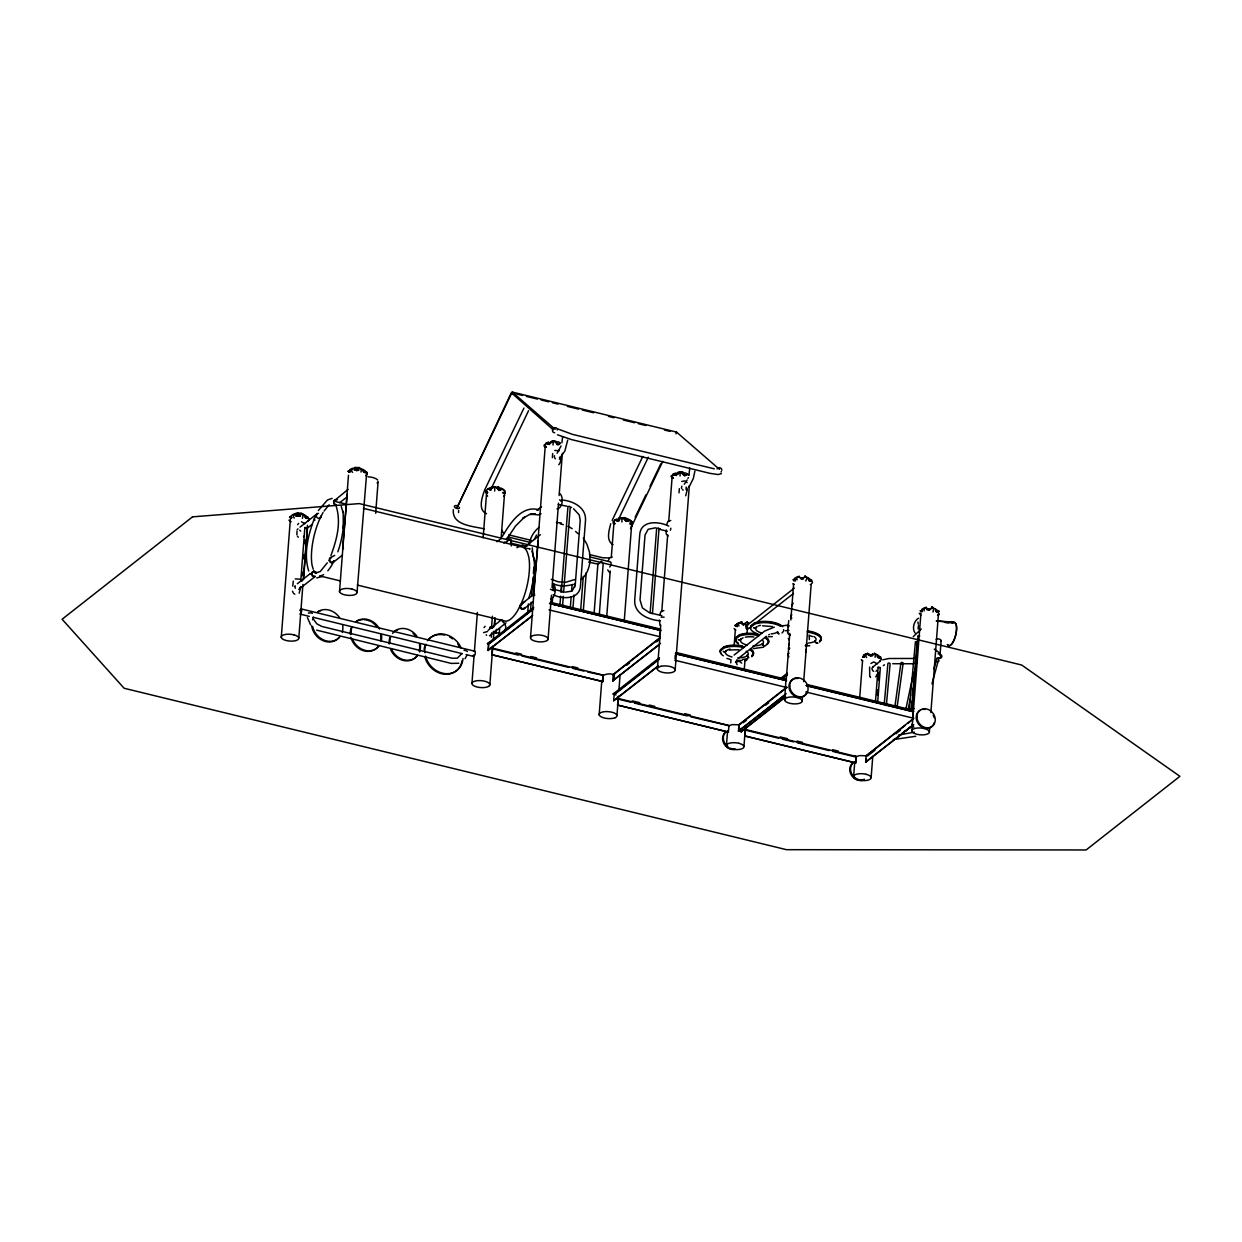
<?xml version="1.0" encoding="UTF-8"?>
<svg xmlns="http://www.w3.org/2000/svg" width="1242" height="1242" viewBox="0 0 1242 1242"><rect width="100%" height="100%" fill="white"/><g stroke="black" fill="none" stroke-linecap="round" stroke-linejoin="round"><path stroke-width="1.5" d="M602.696 675.229L587.668 671.984M728.402 725.561L690.831 716.836M453.346 509.67C451.622 525.723 474.102 526.251 484.225 528.906M458.624 510.493L458.562 512.527M503.755 533.532L501.799 530.163M356.935 470.47L359.124 468.777L355.662 470.019A9.501 3.4 -76.3 0 0 355.491 469.678M802.084 578.958L804.273 577.266L801.432 579.098M871.03 655.683L867.553 653.711L871.837 655.233A9.501 5.279 78.1 0 1 872.521 654.627M918.242 624.245L917.9 622.009M877.69 702.118L880.345 667.513L878.203 667.202L878.746 668.041M919.81 636.028L918.257 635.795L918.428 636.618M897.159 706.651L903.151 663.212L901.645 662.281L901.366 663.57M599.296 614.774L603.146 564.411L601.718 561.4L597.883 564.303L594.173 612.228M343.32 528.44L343.149 511.238M562.579 436.982L561.912 442.789M689.76 467.97L689.108 473.776M931.966 683.876L939.014 657.887L936.996 657.934L933.891 668.879M281.266 637.425L290.38 519.063M292.77 586.131L293.283 581.132M297.009 531.048L296.854 534.728M307.457 527.757L304.864 527.555L300.735 581.272L302.536 580.666M300.859 586.628L299.167 593.226M302.07 575.869L302.365 572.081M303.374 558.791L303.669 555.003M304.554 543.608L304.833 539.82M298.81 637.922L302.924 584.47M303.374 578.741L307.488 525.288M303.529 579.626L307.519 527.819M318.511 513.396A2.67 2.267 51.9 0 0 316.477 514.421L316.337 516.299A2.67 2.267 51.9 0 0 320.793 517.386L321.041 516.067M343.506 548.7L342.621 548.405L347.217 494.394M339.516 591.689L348.474 475.236M357.075 592.186L366.53 474.77L365.893 475.748M375.674 513.241L378.096 481.88M471.944 683.426L474.149 654.674M474.444 650.839L477.394 612.492M483.154 537.708L486.693 491.692M533.641 608.906L488.867 644.039L487.454 643.698L489.1 642.44M531.638 616.513L487.982 650.404L488.479 643.946L533.253 608.813M488.37 650.497L488.743 645.654M492.406 628.064L491.522 627.769L492.406 616.249M491.32 637.239L491.63 632.861M492.546 648.153L603.333 675.151L602.836 681.594L491.879 654.736L492.546 646.383M494.316 626.123L494.906 618.438M489.845 684.792L492.795 646.445M493.385 638.776L493.974 631.107M494.409 625.347L494.999 617.678M501.054 539.059L504.594 493.043A8.973 3.478 4.4 0 0 504.345 492.127M496.381 629.368L496.07 633.42L494.72 632.551M499.175 634.445L499.626 628.669M504.764 630.75C507.714 625.813 503.6 622.009 501.1 620.068L488.153 630.237M511.285 546.014L510.741 539.913L506.519 538.205M527.633 613.486L528.378 603.907M530.582 609.806L531.172 602.153M531.623 596.408L533.097 577.251M533.392 573.431L533.827 567.687M534.712 595.275L533.392 594.887L538.283 540.907M530.52 637.519L545.269 445.769M552.364 457.677L552.674 453.547M559.459 457.211C561.927 458.453 560.406 463.08 558.76 464.741M548.048 639.335L551.448 595.228M552.038 587.559L558.527 503.196M559.117 495.527L562.362 453.33M552.209 603.193L552.659 597.418M553.249 589.733L553.699 583.957M559.909 605.739L560.654 596.176M560.949 592.341L561.524 584.672M561.322 591.44L567.936 506.658L569.426 506.286L570.264 507.109L563.604 592.496M562.564 605.894L563.309 596.315M570.28 608.269L571.165 596.781M571.599 591.037L572.05 585.293M572.935 608.425L573.959 595.027M574.549 587.357L574.844 583.523M580.635 610.8L583.29 576.319M583.305 610.955L586.24 572.655M599.156 714.849L601.811 680.337M606.686 617.072L610.226 571.041M611.266 557.627L613.921 523.115A8.973 3.478 4.4 0 1 613.998 522.199M602.665 681.734L603.333 675.151M659.393 644.582L612.756 680.802L613.253 674.359L659.518 638.046M613.129 680.895C617.833 672.124 607.183 673.133 602.696 675.648M659.331 659.223L614.557 694.371L613.16 694.03L614.806 692.772M657.344 666.845L613.688 700.736L614.169 694.278L658.943 659.129M617.569 705.068L618.237 698.485L729.038 725.483L728.355 732.066L617.569 705.068L728.355 732.066M616.979 715.361L618.454 696.188M618.904 690.428L620.084 675.089M624.214 621.404L631.743 523.612A8.973 3.478 4.4 0 1 631.65 524.512L631.93 524.481A9.501 6.971 -58.5 0 0 631.557 524.062M658.99 528.844L652.469 613.595L650.14 613.051L656.661 528.331L658.415 527.974L658.912 528.952M659.347 620.037L660.092 625.518M666.286 529.946L666.131 533.781L668.041 536.001M657.344 669.174L660.48 630.284L549.507 603.426L660.309 630.424M660.449 628.918L660.744 625.083M661.769 611.654L667.668 534.96M668.708 521.531L672.093 477.44A8.973 3.478 4.4 0 0 672.621 478.356M659.812 636.867L660.48 630.284M660.542 630.222L659.642 628.871M679.017 492.81L679.343 488.68M686.376 490.217L686.593 487.454M687.416 489.146L685.724 495.76M675.011 658.446L675.26 655.233M675.167 669.686L689.341 485.606M726.415 745.899L727.595 730.638M734.208 644.722L735.373 629.461M785.099 694.915L738.447 731.134L738.943 724.691L786.698 687.199M738.835 731.227L739.332 724.785L787.086 687.292M744.3 669.159L745.045 659.564M747.11 632.706L747.544 626.962M784.525 697.849L741.241 731.817L741.117 728.511M741.241 731.817L741.49 728.604M743.958 746.411L745.433 727.315M745.433 729.473L856.219 756.471L855.722 762.914L744.75 736.056L745.681 728.65L744.563 726.803M784.665 700.178L785.969 679.281L676.207 652.531M786.279 679.172L789.803 633.358M790.843 620.006L793.622 583.724M789.493 648.51L788.437 648.169L789.307 648.929M802.223 700.674L802.518 696.855M803.683 681.594L811.181 584.237L810.281 584.439M853.596 776.902L854.775 761.625M859.774 696.731L862.569 660.449M833.04 751.488L855.583 756.983L855.365 755.648M855.552 763.054L856.219 756.471M869.617 667.047L869.711 676.269M913.77 724.738L865.643 762.138L866.14 755.679L913.895 718.202M866.016 762.231L866.264 759.002M875.47 701.854L878.125 667.327M871.154 777.399L872.769 756.409M877.473 695.318L877.908 689.589M878.637 680.042L879.227 672.403M913.382 709.26L912.42 708.903L918.024 635.997M807.409 684.606L913.149 710.284L912.87 718.062L805.825 691.98M911.861 731.165L913.367 711.619L806.322 685.537M913.475 710.176L920.959 612.818M929.404 731.678L929.699 727.859M930.879 712.582L938.517 613.315M939.977 655.59L941.126 640.67M511.58 542.164L510.974 543.127M884.288 703.5L887.906 663.383L888.915 662.918L890.126 663.616L886.338 705.565M909.191 710.61L915.416 641.741L917.248 641.477L911.426 710.672M911.147 708.965L912.047 701.311M912.342 695.644L913.243 687.959M913.724 680.414L914.454 674.623M915.276 663.29L915.835 659.378M491.18 489.922L487.749 488.711L490.761 489.783M610.753 523.767C609.123 530.039 605.723 540.798 613.082 544.664M787.785 626.698L789.369 625.813M567.703 440.165L564.846 451.017L560.282 457.537M694.883 471.168L693.346 478.465L688.937 487.206M608.332 560.98L609.48 557.906L612.213 557.037M806.648 578.881L805.81 581.054M333.694 502.218L333.71 502.156A2.67 2.484 -70.3 0 0 336.178 504.749M333.772 501.628L333.524 501.349A2.67 2.267 51.9 0 1 334.657 500.029M357.292 585.06L505.665 621.217A38.145 13.678 -76.3 0 0 517.898 610.164L521.733 602.432A38.145 13.678 -76.3 0 0 528.875 557.549C527.788 553.358 526.53 547.256 521.19 546.806L363.425 508.366M666.69 524.528L667.994 521.283L670.773 520.491M659.766 614.635L661.054 611.39L663.849 610.598M894.939 706.341L900.931 662.995M334.688 555.36L331.024 557.425L329.146 560.53A2.67 2.267 51.9 0 0 333.586 561.927L333.912 560.81L331.956 564.846A38.145 13.678 -76.3 0 1 327.81 570.808M524.605 607.881L524.357 608.425A2.67 2.267 51.9 0 1 519.932 607.028L522.898 602.929L534.51 593.816M915.602 663.212L917.264 662.56M737.127 625.875L734.659 625.44L736.568 625.363A9.501 8.694 -13.4 0 1 737.111 624.866M809.38 639.583L809.054 635.019M524.559 548.126L524.31 547.846A2.67 2.267 51.9 0 1 526.018 546.371M529.325 544.493C529.992 537.755 533.75 531.669 538.966 527.415M590.121 560.577C589.36 567.61 586.923 574.891 581.194 579.44M791.433 615.24C792.536 612.927 789.508 617.724 791.837 618.174M788.468 653.913L788.748 652.919L788.08 654.596M788.049 654.674L788.856 656.847M905.806 709.337L913.662 672.279M907.995 709.756L910.355 698.641M914.283 680.119L915.463 674.577M877.178 674.406L875.796 676.89M731.026 659.673L730.746 662.886M913.258 636.665L921.207 629.026M494.797 488.013L494.673 490.994M621.994 519.016L621.854 521.997M500.557 489.752A9.501 1.087 -88.4 0 0 500.464 490.062L496.66 487.718L499.548 489.69M548.281 443.503A9.501 1.087 -88.4 0 0 548.11 444.077L550.703 442.152M556.835 444.341L558.869 444.372L556.866 443.953A9.501 6.971 -58.5 0 0 556.494 443.534M627.831 520.491A9.501 1.087 -88.4 0 0 627.66 521.066L623.841 518.721L626.837 520.771L629.104 520.103L626.434 521.469M675.337 474.32A9.501 1.087 -88.4 0 0 675.074 475.081L673.117 474.04L676.704 474.661A9.501 8.073 51.8 0 1 678.893 473.357M680.228 473.109L680.011 475.997M685.926 475.081A9.501 1.087 -88.4 0 0 685.832 475.391L682.029 473.047L683.379 473.714M788.623 645.467L789.26 643.372M350.213 470.656A9.501 8.694 -13.4 0 0 349.67 471.153L348.645 472.239L349.98 469.507L348.909 471.463M863.904 657.344L862.988 656.739L864.059 654.72C863.19 658.974 862.569 655.729 862.879 656.692M921.269 611.359L922.325 608.984L921.238 611.002L922.154 611.623M296.621 513.551L302.163 513.722M354.575 467.551A11.877 6.598 78.1 0 1 356.175 467.582L357.882 467.66L355.538 467.613M553.202 429.794L511.347 392.72L457.103 507.605L512.216 392.037L676.548 432.092L719.491 469.367M676.005 433.8L676.548 432.092M299.12 513.194L297.288 513.334M791.822 605.848L793.157 603.053M490.031 627.847L490.171 627.458A3.788 1.444 -75.6 0 1 490.559 626.651M314.273 518.783C308.125 535.178 303.358 553.808 308.73 571.056M330.9 555.624C336.737 539.711 341.302 523.006 336.256 506.41M528.875 597.821C533.641 582.979 537.134 566.305 531.995 551.091M561.073 445.971L557.099 453.268M366.871 474.211L367.244 473.249L366.871 474.211M687.168 479.924L684.28 484.256M499.237 490.466L501.908 489.115L498.477 489.643A9.501 6.971 -58.5 0 0 498.104 489.224L500.324 489.705M556.866 443.953L560.313 443.425L557.611 444.574M684.606 475.779L687.276 474.428L684.047 475.624M618.128 698.547L618.237 696.715M361.034 472.069L361.282 469.181M875.113 657.282L875.362 654.394A11.877 4.254 -76.3 0 0 874.368 653.075M524.683 607.866L522.556 609.046L519.87 606.515M523.938 408.09L484.954 489.395C482.222 496.381 477.471 509.919 486.538 513.722M491.351 488.323L528.564 410.698M612.151 520.382L642.828 456.388M618.532 519.327L648.308 457.227M635.159 517.293L645.902 494.875M650.032 486.243L660.791 463.825M630.517 528.673L662.778 461.403M298.033 516.346L300.875 514.514L297.412 515.756L299.493 515.74A9.501 5.279 78.1 0 1 299.834 515.414M356.283 470.609L356.625 469.895L353.473 468.498L357.743 470.019A9.501 5.279 78.1 0 1 358.441 469.414M743.182 624.835L746.023 623.003L742.561 624.229A9.501 3.4 -76.3 0 0 742.39 623.888M870.363 655.823L873.219 653.991L869.742 655.233A9.501 3.4 -76.3 0 0 869.571 654.891M928.612 610.101L931.469 608.269L927.991 609.512A9.501 3.4 -76.3 0 0 927.634 608.875M316.26 515.12L314.459 518.473L314.754 520.507M323.013 512.542L319.178 520.274A38.145 13.678 -76.3 0 0 312.053 565.157L313.217 569.255M321.057 516.299L320.032 517.728M534.339 539.463L536.497 535.069M903.151 663.368L902.204 663.663M784.727 680.166L785.239 679.203M785.767 681.423L786.233 680.554L675.384 653.618M911.923 711.154L912.528 710.207M913.413 711.542L913.01 712.784M461.76 653.696L457.335 658.136L452.197 658.26L321.864 626.465L316.834 623.841L313.465 619.246M465.036 658.741L466.759 655.559M788.701 620.612L787.63 632.52M297.63 524.667L298.654 523.317M484.054 627.629L485.094 626.263M756.735 626.744L756.518 627.132A2.639 2.344 39.8 0 1 754.888 627.971L753.599 627.707L754.826 628.017A2.639 2.096 61 0 0 756.285 627.319L756.735 626.744A11.535 4.471 4.4 0 0 762.324 633.172M312.285 574.984A2.67 2.267 51.9 0 1 311.835 573.711L312.316 576.102L314.738 576.676M507.062 538.78L515.461 526.111L524.636 517.014L522.665 518.442L529.076 514.731L535.286 513.955L530.194 514.126L538.36 514.902L541.046 513.8M938.347 615.163L938.874 614.262L937.477 615.427M939.231 658.229L938.3 658.726M502.249 536.56C509.779 524 521.221 505.152 538.516 509.67L536.901 510.307L541.434 506.845M570.544 507.652L571.615 507.295M304.29 535.892L303.514 536.761M499.222 633.932L500.868 633.886M660.387 528.921L659.331 529.278L667.389 531.25M560.452 458.143L559.397 459.198M614.122 522.432A9.501 6.971 -58.5 0 0 613.672 523.022L614.666 523.953M561.011 501.131L559.645 499.796M318.356 510.524L327.407 500.029L332.095 498.353M324.053 511.052L329.161 504.78M327.283 562.828L320.25 571.506L316.57 572.748M339.64 502.684L347.139 496.909M940.862 641.322L941.063 641.043A2.763 1.49 10 0 0 940.287 639.537L939.138 639.04A2.624 1.428 10 0 0 936.142 639.382M737.034 659.611L735.978 661.893L737.143 664.734M533.392 594.887L534.51 594.297M317.3 513.753L316.306 514.918M739.161 623.142L738.974 623.375A1.739 0.963 78.1 0 0 738.648 623.934M866.357 654.13L866.155 654.379A1.739 0.963 78.1 0 0 866.652 657.546M924.607 608.409L924.405 608.642A1.739 0.963 78.1 0 0 924.234 610.909M299.493 515.74L295.208 514.235L298.67 516.082M745.34 623.624A9.501 5.279 78.1 0 0 744.641 624.229L740.372 622.723L743.818 624.866M794.414 580.03A9.501 5.279 78.1 0 0 794.088 580.371L795.299 580.138M930.77 608.89A9.501 5.279 78.1 0 0 930.087 609.496L925.802 607.99L929.249 610.133M750.913 625.766L754.484 622.972A16.581 6.427 4.4 0 1 782.739 626.682M747.28 655.745L747.342 656.304A2.639 2.344 39.8 0 0 748.802 657.717L748.802 657.717A2.639 2.096 61 0 1 747.591 656.118L747.187 654.907M752.078 655.233L753.257 653.835A16.581 6.427 4.4 0 0 750.432 648.836M752.124 655.885L753.304 654.472A16.689 6.474 4.4 0 0 750.463 649.457M762.433 643.853L762.495 644.427A2.639 2.344 39.8 0 0 763.954 645.824L763.954 645.824A2.639 2.096 61 0 1 762.743 644.225L762.371 643.667M348.086 489.395L333.788 501.147L346.518 504.236M540.363 534.728L525.413 546.449C521.873 549.259 532.119 547.986 529.775 549.29M491.522 627.769L493.602 627.226M329.083 560.033L331.769 562.548L333.819 561.4M912.42 708.903L914.221 708.53M764.901 646.073L768.317 643.216A16.612 6.443 4.4 0 0 765.491 638.217M649.364 612.663L642.409 607.928L640.034 599.933L645.017 535.116L648.169 529.278L655.714 527.788M807.44 643.527L805.251 645.638M291.42 516.874L289.51 516.951L291.56 517.867M349.67 471.153L347.76 471.23L350.104 471.944M795.361 579.145A9.501 8.694 -13.4 0 0 794.818 579.641L792.924 579.719L795.517 580.992M302.411 518.302L303.219 515.399M489.891 489.193A9.501 1.087 -88.4 0 0 489.705 489.767L492.298 487.842M616.979 520.445A9.501 1.087 -88.4 0 0 616.901 520.755L619.494 518.846M675.632 474.755L677.666 473.171M932.99 612.042L933.611 608.658A11.877 4.254 -76.3 0 0 933.41 608.238M672.822 478.03L671.844 477.347C673.738 479.272 669.733 477.114 672.853 478.279M503.848 542.987L504.966 541.885M492.732 487.811L494.192 487.097M620.953 517.805L619.929 518.814L620.969 517.867M679.095 472.162L680.321 471.805M486.088 492.624L487.485 492.95M487.485 489.348L487.19 489.627A1.739 1.475 51.8 0 0 487.687 492.484M550.237 443.254A9.501 8.073 51.8 0 0 549.725 443.642L548.11 444.077M614.029 523.86L613.269 521.361L613.424 523.472M619.556 519.591A9.501 8.073 51.8 0 0 618.516 520.336L614.945 519.715L618.299 521.112M548.98 444.512L549.725 443.642M297.117 529.682L298.018 528.844M299.803 587.683L300.704 586.845M483.557 632.628L487.64 631.479M870.937 663.445L873.731 661.924L877.225 663.771M516.905 547.675L522.866 544.834M788.53 648.153L789.71 648.076M734.069 655.062L764.544 631.138L774.294 627.132M728.386 725.98L732.097 724.614L739.332 724.785M855.583 756.983L859.293 755.602L866.512 755.773L905.309 725.328M489.55 635.857L506.084 622.879M735.59 662.297L739.052 661.21L741.691 663.104M487.283 492.531L486.398 493.291L486.072 490.373L486.274 492.562L487.454 492.717M676.704 474.661L675.074 475.081M746.768 625.518L794.383 588.056M750.308 627.412L746.97 629.492A2.67 2.267 51.8 0 1 747.296 625.254M757.76 621.559L793.483 593.459M779.898 679.017L787.35 673.164M783.05 678.241L787.506 674.732M300.021 527.151L316.663 514.079M308.016 527.617L312.394 524.171M297.366 583.74L310.314 573.571L311.618 573.882M331.024 557.425L329.409 558.698A2.67 2.267 51.9 0 1 330.9 557.798M298.779 589.36L315.189 576.49M333.384 562.222L342.45 555.096M520.196 605.196L521.811 603.923M524.155 608.72L533.237 601.594M487.454 643.698L533.734 607.385M487.982 650.404L532.756 615.256M491.879 654.736L602.836 681.594M615.116 673.288L659.89 638.14M626.589 665.324L629.57 662.98M656.428 641.897L659.424 639.552M612.756 680.802L660.511 643.309M613.16 694.03L659.424 657.717M613.688 700.736L658.446 665.588M738.183 658.524L766.578 636.23M766.982 644.225L768.441 642.58A16.689 6.474 4.4 0 0 765.6 637.565M751.721 656.723L753.18 655.108A16.612 6.443 4.4 0 0 750.339 650.109M782.01 632.954L783.469 631.324A16.612 6.443 4.4 0 0 783.624 629.647M819.549 640.81L820.993 639.18A16.581 6.427 4.4 0 0 807.44 630.858M819.58 641.462L821.04 639.832A16.689 6.474 4.4 0 0 807.409 631.464M819.472 642.083L820.915 640.453A16.612 6.443 4.4 0 0 807.347 632.131M786.17 680.616L677.092 654.208M785.503 687.199L674.716 660.201M743.337 722.689L746.318 720.344M765.709 705.114L768.705 702.77M738.447 731.134L786.202 693.641M740.869 731.724L785.643 696.576M872.878 666.97L880.268 661.163M908.306 722.984L912.777 719.46M867.537 756.021L874.989 750.168M895.886 733.774L900.357 730.249M865.643 762.138L913.398 724.645M496.924 541.791L499.843 539.525M566.942 506.162L558.31 504.671M548.622 443.767L549.507 444.434M675.943 475.531L675.601 474.801L676.486 475.438M549.585 603.348L660.946 629.927M510.214 539.106L506.301 541.993L507.357 541.295M522.898 602.929L524.714 601.92M721.385 473.637L718.295 474.553L710.191 473.388L571.227 439.513L557.503 434.793M334.641 499.967L337.281 499.719M525.413 546.449L527.229 545.937M681.284 472.317L682.945 472.317L681.687 472.333M364.185 472.55L366.638 471.696L365.49 472.41A9.501 3.4 -76.3 0 0 365.319 472.069M305.936 518.287L308.373 517.417L305.874 517.417A9.501 8.694 -13.4 0 0 304.895 516.408M936.53 612.042L938.968 611.173M878.28 657.763L880.718 656.909L877.939 657.53M522.308 545.75L524.885 545.781M801.742 578.399L800.811 578.508A9.501 3.4 -76.3 0 0 800.64 578.167M937.12 662.048L939.138 660.853M557.084 444.62L558.046 444.077L555.05 442.028L556.4 442.695M626.837 520.771L625.875 521.298M498.679 490.311L499.579 489.767M883.31 665.541L884.506 664.858M574.782 579.548L565.327 582.389M598.085 564.147L588.584 562.067M914.376 732.143L898.432 735.093M554.786 450.473L559.35 450.66M681.765 481.477L684.761 480.902L687.152 482.641M295.208 578.943L299.772 579.129M768.705 634.848L769.466 634.445M809.318 580.713L811.787 580.185L809.272 580.185L810.778 581.287L809.706 579.486M573.323 584.345C566.663 586.317 559.211 586.612 552.799 583.6M563.62 591.999L561.415 591.394M552.969 440.801L552.162 441.112L553.342 440.786M679.126 472.131L679.948 471.805M936.189 611.794L938.968 611.188M879.181 657.235L878.203 656.909L879.709 658.012A8.834 3.431 4.4 0 0 877.1 656.521M554.6 441.034L556.307 441.5M322.19 576.474L316.757 577.918M661.07 666.255L658.12 667.451A8.973 3.478 4.4 0 0 662.529 672.357A8.973 3.478 4.4 0 0 674.406 671.41L675.089 670.587A8.973 3.478 4.4 0 0 671.022 666.783A8.973 3.478 4.4 0 0 661.07 666.255M763.69 647.16L753.32 648.619M882.767 659.812L888.946 658.508L915.37 658.462M350.974 468.824L352.154 468.482M292.724 514.561L293.904 514.219M796.122 577.313L797.302 576.971M737.872 623.034L739.052 622.708M923.318 608.301L924.498 607.975M865.069 654.037L866.248 653.696M298.701 513.645L301.62 513.474M661.194 617.181L664.113 617.134M915.742 736.273L893.277 739.58M551.914 441.624L553.373 441.22M678.893 472.628L680.337 472.224M630.905 524.403L632.504 523.891L631.557 523.643M556.99 443.208L558.046 444.077M935.987 610.645A9.501 8.694 -13.4 0 1 936.452 611.173L937.819 611.902A9.501 3.4 -76.3 0 0 937.648 611.561M357.743 470.019L355.662 470.019M291.544 517.417L290.395 517.976L291.73 515.228L290.659 517.2L291.854 517.681M794.088 580.371L794.818 579.641M744.641 624.229L742.561 624.229M930.087 609.496L927.991 609.512M871.837 655.233L869.742 655.233M363.844 472.317L365.117 472.053L364.558 470.997M305.594 518.038L307.379 518.519L305.874 517.417M809.008 580.806L810.327 580.526L808.356 577.996M550.982 598.923C555.842 596.61 556.913 586.379 552.566 583.259M921.191 610.971L920.089 610.722L922.138 611.173M862.988 656.739L864.184 657.158M618.314 520.895L619.37 520.708M503.631 493.183C506.534 492.298 504.081 495.216 504.625 490.466L505.044 493.058L503.678 492.826M458.779 663.244L451.312 663.43L316.663 630.144M918.521 618.237C914.003 620.565 911.737 628.98 915.121 633.032M729.365 649.985L738.835 649.752M609.403 557.968L602.696 557.782L589.546 554.569M782.553 625.704L788.266 625.207M785.425 630.75L788.903 630.486M557.922 444.093L558.776 444.714M626.713 520.771L625.658 520.646A9.501 6.971 -58.5 0 0 625.285 520.227M552.1 441.748L553.59 441.717M679.079 472.767L680.569 472.721M493.711 487.438L495.201 487.407M620.891 518.442L622.382 518.395M762.588 625.797L772.291 626.573M768.379 636.727L772.369 636.634M805.825 645.856L809.815 645.762M738.167 660.511L742.079 660.418M632.209 524.14L630.874 524.14M892.719 663.709L913.677 663.756M358.177 467.582L359.357 467.597M685.832 475.391L683.845 474.972A9.501 6.971 -58.5 0 0 683.473 474.553M500.464 490.062L498.477 489.643M627.66 521.066L625.658 520.646M356.019 470.392L358.162 470.501M299.912 516.222L297.769 516.113A8.197 3.183 4.4 0 0 295.736 516.237M801.463 578.896L803.31 578.989M928.364 609.869L929.233 609.915M742.918 624.602L743.803 624.648M870.114 655.605L872.241 655.714M790.44 635.159L788.53 634.351L787.568 632.318M556.447 522.509L561.229 522.913M563.542 582.234L558.186 581.799L551.277 579.315M555.065 441.655L556.928 441.764M936.515 620.814L953.67 622.258M936.313 621.062L953.623 622.537M301.449 521.795L304.927 523.643M944.898 622.195L952.397 622.91A12.001 4.3 -76.3 0 1 955.828 634.662A12.001 4.3 -76.3 0 1 947.413 644.629M944.883 622.459L948.624 622.801M565.141 592.17L572.05 591.114L575.217 585.277L580.2 520.46L579.253 514.933L573.556 508.754M557.006 508.863C562.952 508.304 563.946 496.334 559.49 493.291M545.859 447.027L544.57 446.841L544.477 444.683C543.53 446.825 546.402 448.238 544.881 446.344L545.875 447.26M613.47 523.55L614.65 523.705M291.156 521.811L288.92 520.165M310.391 573.664L311.23 573.944M361.981 468.933L360.584 468.669A11.877 10.867 -13.4 0 1 361.438 468.917M805.732 577.157L807.129 577.406M932.913 608.161L934.31 608.409M303.731 514.654L302.334 514.405A11.877 10.867 -13.4 0 1 304.042 514.964M747.482 622.894L748.879 623.142M874.663 653.882L876.06 654.13M745.774 624.509L747.932 624.912M714.259 468.824L572.422 434.343L557.736 428.909M550.439 589.267L554.242 590.866M683.271 472.503L681.47 472.193L683.892 472.767M623.655 517.867L626.372 518.846M613.315 674.39L614.65 674.701M516.951 394.087L522.556 395.453M526.282 396.369L537.491 399.101M541.233 400.002L548.7 401.834M552.426 402.734L558.031 404.1M567.377 406.382L578.57 409.115M582.312 410.015L593.505 412.748M608.456 416.396L614.045 417.762M623.391 420.029L634.6 422.761M638.326 423.677L645.793 425.494M664.47 430.043L670.075 431.409M511.673 393.761L515.414 394.661M561.493 499.983C572.655 500.635 586.348 507.341 585.51 520.336L580.48 585.712C579.719 599.591 562.533 599.576 553.156 594.685M668.755 526.127C659.192 521.19 640.67 519.932 639.739 534.681L634.709 600.057C633.855 613.858 648.929 620.037 660.418 620.814M365.49 472.41L364.123 471.696A9.501 8.694 -13.4 0 0 363.145 470.687M800.811 578.508L802.891 578.508L798.622 576.987L801.68 578.353M937.819 611.902L936.452 611.173M508.677 534.867L531.25 540.363M508.056 536.979L530.427 542.443M590.105 556.975L610.614 561.974M510.478 543.033L521.64 545.75M552.907 589.158L562.999 591.611M651.771 613.253L661.862 615.706M550.78 602.37L659.518 628.871M549.026 609.869L659.983 636.727M675.85 653.245L786.636 680.259M806.788 685.165L913.833 711.247M806.151 685.662L913.181 711.759M340.386 580.93L319.722 575.9A38.145 13.678 -76.3 0 0 323.634 574.58M493.152 631.836L500.293 633.575M515.958 652.857L521.578 654.223M530.955 656.506L536.575 657.872M572.205 666.566L577.825 667.932M491.91 648.65L518.193 655.062M521.951 655.978L568.898 667.42M572.655 668.336L583.911 671.068M301.247 608.937L474.863 651.243M309.258 616.374L299.927 614.091A2.67 0.963 -76.3 0 0 301.433 612.058A2.67 0.963 -76.3 0 0 301.402 609.03A2.67 0.963 -76.3 0 0 299.881 610.536M313 617.274L462.334 653.665M466.06 654.581L473.528 656.397M632.287 700.892L639.785 702.724M649.162 705.006L654.782 706.388M684.777 713.684L690.397 715.066M780.085 736.925L787.599 738.742M796.96 741.039L802.596 742.405M832.59 749.718L838.21 751.084M617.6 698.982L630.75 702.18M634.507 703.096L687.074 715.92M746.659 730.436L778.594 738.214M782.336 739.13L793.607 741.878M797.364 742.794L829.283 750.572M744.936 735.916L855.722 762.914M305.718 528.424L304.864 527.555M745.728 625.689L746.69 625.952L745.728 625.766M809.753 635.687L812.563 636.556M726.943 658.431L730.327 659.471M538.376 542.055L537.538 541.31M623.996 517.526L625.44 518.846M624.338 517.976L625.704 518.442M497.142 486.988L498.523 487.454M921.222 611.017L922.433 611.437M931.686 607.09L933.208 607.85L932.199 607.229M609.682 572.609L607.695 569.954M614.122 694.262L615.985 694.961M744.61 660.558L746.178 660.465A5.962 2.142 -76.3 0 0 747.544 658.617M335.418 504.656L334.051 503.647M794.088 584.485L792.815 583.771M735.838 630.222L734.069 628.638M920.85 615.302L919.251 613.222M862.6 661.039L861.249 659.642M688.394 474.568L689.326 475.034M630.222 520.243L631.153 520.708M503.026 489.239L503.957 489.705M806.896 577.732L805.561 576.474M805.018 576.226L805.996 576.8M746.768 621.947L747.311 622.211M613.672 523.022L614.464 523.519M737.267 626.729L735.792 625.735L736.879 623.717L735.543 626.465L736.568 625.363M348.893 471.525L349.809 472.131M934.279 649.1L939.526 652.873M487.625 496.226L486.585 495.201M682.044 472.659L681.175 472.053M624.26 517.557L625.13 518.923M303.98 515.244L302.613 514.095L303.607 515.244M683.969 474.211L684.947 475.096L683.845 474.972M512.216 392.037L555.174 429.328M935.537 608.999L937.508 611.514M877.287 654.72L879.709 658.012M363.207 469.507L365.117 471.944L364.123 471.696M304.958 515.244L306.929 517.759L306.293 516.734M334.331 504.035L334.641 504.33A2.67 2.267 51.9 0 0 335.852 504.873M497.343 486.709L498.244 487.858M366.794 472.752L366.53 472.395A11.877 10.867 -13.4 0 0 365.94 471.743M503.305 490.078L503.103 489.783A11.877 8.725 -58.5 0 0 502.637 489.255M313.729 571.025L315.468 573.462M911.876 724.21L913.833 727.331M583.274 538.128L586.861 544.089L589.515 552.193L590.136 560.406M533.796 567.097L535.581 570.062M490.062 627.35L490.559 628.204M297.428 536.14L297.645 536.497A3.788 3.291 47.4 0 0 298.328 537.212M293.298 592.962L292.507 591.192M310.593 624.866L307.426 617.538M788.297 638.435L789.244 640.111M497.499 486.895L497.949 487.92M748.181 623.391L748.414 624.214M535.24 562.626L532.849 555.283L532.275 547.831M777.523 631.774L777.632 632.535A2.639 2.344 39.8 0 0 779.091 633.932L779.169 633.886A2.639 2.096 61 0 1 777.88 632.333L777.585 631.961A11.535 4.471 4.4 0 1 771.127 633.886M341.24 506.379L342.932 512.247M553.047 444.993L553.249 442.09A11.877 1.366 -88.4 0 1 553.358 441.702M459.447 507.388A2.655 1.366 17.6 0 1 456.978 508.521A2.655 1.366 17.6 0 1 454.401 506.286A2.655 1.366 17.6 0 1 457.77 505.929M615.923 520.693A8.973 3.478 4.4 0 1 617.631 520.181M626.542 520.429A8.973 3.478 4.4 0 1 628.53 521.05M631.215 522.696A8.973 3.478 4.4 0 0 630.113 521.811A9.501 8.073 51.8 0 1 630.672 522.432M554.724 432.713A2.655 2.298 -55.4 0 1 552.488 430.353A2.655 2.298 -55.4 0 1 555.065 427.652A2.655 2.298 -55.4 0 1 557.316 430.011M672.186 476.524A8.973 3.478 4.4 0 1 672.869 475.702M674.111 475.018A8.973 3.478 4.4 0 1 677.884 474.211M682.495 474.351A8.973 3.478 4.4 0 1 684.73 474.755M489.488 489.426A8.973 3.478 4.4 0 1 491.382 489.022M717.022 468.933A2.655 2.546 -38 0 1 721.835 470.221M721.416 471.525A2.655 2.546 -38 0 1 720.981 472.069M546.868 444.201A8.834 3.431 4.4 0 1 548.452 443.658M298.328 515.834A8.834 3.431 4.4 0 1 300.626 516.02M304.771 517.029A8.834 3.431 4.4 0 1 306.339 517.79M364.434 471.23A9.501 3.4 -76.3 0 1 364.682 471.355M362.012 469.833A9.501 8.694 -13.4 0 1 362.602 470.237M363.114 469.631A11.877 10.867 -13.4 0 1 363.89 470.066M364.62 470.578A11.877 10.867 -13.4 0 1 365.303 471.137M352.573 472.333A1.739 0.963 78.1 0 1 352.06 469.165M352.262 468.917A11.877 6.598 78.1 0 1 353.116 468.172M360.832 468.389A11.877 4.254 -76.3 0 1 361.065 468.746M359.311 467.597A11.877 4.254 -76.3 0 1 359.652 467.613M367.042 473.093A1.739 1.599 -13.4 0 1 365.816 475.407M291.016 517.277A9.501 5.279 78.1 0 1 291.373 516.998M294.478 514.825A9.501 8.694 -13.4 0 1 295.177 514.561M296.605 514.685A9.501 3.4 -76.3 0 1 296.838 514.871M306.184 516.967A9.501 3.4 -76.3 0 1 306.665 517.262M302.629 514.669A9.501 5.279 78.1 0 1 303.064 514.793A11.877 4.254 -76.3 0 0 302.318 513.815M304.849 515.352A11.877 10.867 -13.4 0 1 305.641 515.803M306.37 516.299A11.877 10.867 -13.4 0 1 308.28 518.131L308.544 518.473A1.739 1.599 -13.4 0 1 308.963 519.637M294.323 518.069A1.739 0.963 78.1 0 1 293.811 514.902L294.012 514.654A11.877 6.598 78.1 0 1 294.866 513.893M295.332 513.614A11.877 6.598 78.1 0 1 298.468 513.474M300.331 513.52A11.877 4.254 -76.3 0 1 302.023 513.583M308.668 520.429A1.739 1.599 -13.4 0 1 307.566 521.143M349.39 471.634A8.834 3.431 4.4 0 1 350.617 470.951M354.327 470.159A8.834 3.431 4.4 0 1 358.876 470.299M363.021 471.308A8.834 3.431 4.4 0 1 365.66 472.923M736.289 625.844A8.834 3.431 4.4 0 1 737.515 625.161M810.467 580.557A9.501 3.4 -76.3 0 1 810.638 580.899M806.493 577.825A9.501 8.694 -13.4 0 1 807.114 578.182M807.704 578.586A9.501 8.694 -13.4 0 1 808.263 579.036M806.586 577.39A11.877 10.867 -13.4 0 1 808.263 578.104M809.039 578.555A11.877 10.867 -13.4 0 1 811.678 580.883L811.942 581.24A1.739 1.599 -13.4 0 1 811.771 583.507M797.038 579.921A1.739 0.963 78.1 0 1 797.209 577.654L797.411 577.406A11.877 6.598 78.1 0 1 799.227 576.164M803.232 578.167A9.501 5.279 78.1 0 1 803.59 577.903M804.8 576.102A11.877 4.254 -76.3 0 1 805.98 576.878M793.855 580.93A8.834 3.431 4.4 0 1 795.765 579.44M739.627 623.313A9.501 8.694 -13.4 0 1 741.784 622.646M736.894 625.269A9.501 5.279 78.1 0 1 737.282 625.099M740.682 623.018A9.501 3.4 -76.3 0 1 742.188 623.593M738.974 626.03A1.739 0.963 78.1 0 1 738.586 624.773M739.58 622.723A11.877 6.598 78.1 0 1 742.002 621.699M747.172 622.071A11.877 4.254 -76.3 0 1 747.963 622.972M924.281 609.294A9.501 3.4 -76.3 0 1 924.591 608.968M934.621 608.72A11.877 10.867 -13.4 0 1 935.443 609.108M936.22 609.558A11.877 10.867 -13.4 0 1 937.648 610.614M938.284 611.219A11.877 10.867 -13.4 0 1 938.859 611.887M925.011 607.99A11.877 6.598 78.1 0 1 926.408 607.167M923.737 609.263A9.501 8.694 -13.4 0 1 924.39 608.906M931.981 607.105A11.877 4.254 -76.3 0 1 933.161 607.866M939.263 614.185A1.739 1.599 -13.4 0 1 938.145 614.899M926.672 609.651A8.834 3.431 4.4 0 1 928.907 609.589M935.35 610.785A8.834 3.431 4.4 0 1 937.989 612.415M863.469 656.847A8.834 3.431 4.4 0 1 864.696 656.164M868.406 655.372A8.834 3.431 4.4 0 1 872.955 655.512M807.083 691.561A10.091 8.57 51.9 0 1 796.79 696.995A10.091 8.57 51.9 0 1 788.981 685.801A10.091 8.57 51.9 0 1 797.923 678.427M934.263 722.565A10.091 8.57 51.9 0 1 919.934 725.623A10.091 8.57 51.9 0 1 920.555 710.067M922.744 709.415A10.091 8.57 51.9 0 1 925.119 709.43M933.177 715.252A10.091 8.57 51.9 0 1 934.155 717.674M735.093 748.895A10.091 8.57 51.9 0 1 730.343 748.243M728.107 746.985A10.091 8.57 51.9 0 1 725.856 731.833M734.348 749.485A10.091 8.57 51.9 0 1 723.915 743.648A10.091 8.57 51.9 0 1 725.095 732.438M864.479 779.246A10.091 8.57 51.9 0 1 852.54 775.179A10.091 8.57 51.9 0 1 853.037 762.836M863.718 779.852A10.091 8.57 51.9 0 1 851.779 775.769A10.091 8.57 51.9 0 1 852.276 763.426M378.996 645.871A16.829 14.299 51.9 0 1 352.557 639.428M351.129 633.948A16.829 14.299 51.9 0 1 351.936 627.319M356.423 621.342A16.829 14.299 51.9 0 1 379.555 629.089M381.418 634.507A16.829 14.299 51.9 0 1 381.185 641.26M474.32 651.429A2.67 0.963 -76.3 0 1 475.313 652.609A2.67 0.963 -76.3 0 1 474.273 656.009A2.67 0.963 -76.3 0 1 473.093 655.419M417.778 655.326A16.829 14.299 51.9 0 1 391.339 648.883M389.926 643.387A16.829 14.299 51.9 0 1 390.718 636.773M392.534 633.42A16.829 14.299 51.9 0 1 416.8 636.059M420.215 643.961A16.829 14.299 51.9 0 1 419.594 651.957M417.017 655.916A16.829 14.299 51.9 0 1 390.593 649.473M389.165 643.993A16.829 14.299 51.9 0 1 389.972 637.363M394.444 631.402A16.829 14.299 51.9 0 1 397.797 629.71M413.058 633.42A16.829 14.299 51.9 0 1 416.039 636.649M419.454 644.551A16.829 14.299 51.9 0 1 419.222 651.32M463.033 658.477A21.036 17.869 51.9 0 1 445.8 673.676A21.036 17.869 51.9 0 1 425.509 656.055M424.904 652.609A21.036 17.869 51.9 0 1 425.913 644.334M428.18 640.127A21.036 17.869 51.9 0 1 461.217 648.184M462.071 660.728A21.036 17.869 51.9 0 1 444.201 674.189A21.036 17.869 51.9 0 1 424.748 656.661M424.112 649.768A21.036 17.869 51.9 0 1 425.152 644.924M427.419 640.717A21.036 17.869 51.9 0 1 444.683 635.081M449.573 636.944A21.036 17.869 51.9 0 1 452.6 638.854M457.739 644.039A21.036 17.869 51.9 0 1 459.68 647.144M464.027 650.311A2.655 1.149 12.1 0 1 467.365 651.584M378.236 646.461A16.829 14.299 51.9 0 1 363.099 650.591A16.829 14.299 51.9 0 1 350.865 637.301M350.368 634.538A16.829 14.299 51.9 0 1 351.175 627.909M355.662 621.947A16.829 14.299 51.9 0 1 362.804 619.603M364.123 619.634A16.829 14.299 51.9 0 1 370.706 621.528M371.948 622.242A16.829 14.299 51.9 0 1 376.342 626.046M380.657 635.097A16.829 14.299 51.9 0 1 380.875 639.226M339.827 636.898A16.829 14.283 51.9 0 1 324.426 640.313A16.829 14.283 51.9 0 1 312.673 626.589M312.596 619.774A16.829 14.283 51.9 0 1 313.372 617.274M318.123 611.561A16.829 14.283 51.9 0 1 339.625 617.74M342.73 625.72A16.829 14.283 51.9 0 1 342.218 632.426M339.066 637.488A16.829 14.283 51.9 0 1 323.013 640.655A16.829 14.283 51.9 0 1 311.664 625.797M317.362 612.151A16.829 14.283 51.9 0 1 320.809 610.629M308.342 613.113A2.655 0.9 -2.9 0 1 312.347 613.346M294.804 594.204A3.788 3.291 47.4 0 1 293.981 593.676M295.394 588.258A2.67 2.267 51.9 0 1 294.944 586.969M294.959 586.333A2.67 2.267 51.9 0 1 295.146 585.743M335.247 499.874A2.67 2.267 51.9 0 1 335.868 499.889M503.491 622.025A2.67 2.267 51.9 0 1 502.606 620.208M315.111 576.319A2.67 2.267 51.9 0 1 312.72 575.527M300.719 531.141A2.67 2.267 51.9 0 1 299.788 530.132M343.413 525.164A38.145 13.678 -76.3 0 1 337.84 551.821M377.91 482.082A9.812 3.804 4.4 0 1 377.04 482.952M367.974 476.788A9.812 3.804 4.4 0 1 377.708 480.095M486.6 635.283A2.67 2.267 51.9 0 1 486.165 634.74M610.955 562.548A2.67 0.963 -76.3 0 1 610.753 565.001M610.552 565.653A2.67 0.963 -76.3 0 1 609.713 566.989M560.313 523.938A32.09 27.246 51.9 0 1 563.356 524.667M567.858 526.329A32.09 27.246 51.9 0 1 572.143 528.688M575.558 531.467A31.842 27.045 51.9 0 1 578.011 533.703M670.82 528.223A2.67 0.963 -76.3 0 1 670.37 530.21M721.292 653.556A16.689 6.474 4.4 0 1 720.469 650.171L724.07 647.346A16.689 6.474 4.4 0 1 743.818 646.88M746.426 658.85A16.612 6.443 4.4 0 1 742.607 659.378M723.341 655.807A16.612 6.443 4.4 0 1 720.5 650.808L724.07 648.013A16.612 6.443 4.4 0 1 743.741 647.548M746.209 651.212A11.535 4.471 4.4 0 1 737.903 657.732M732.035 656.956A11.535 4.471 4.4 0 1 730.156 649.1M720.469 651.212A16.581 6.427 4.4 0 1 720.624 649.55L724.195 646.756A16.581 6.427 4.4 0 1 742.499 645.98M724.381 646.818A2.639 2.096 61 0 1 724.955 647.082M756.564 633.467A16.612 6.443 4.4 0 1 750.805 627.039L754.375 624.229A16.612 6.443 4.4 0 1 780.628 626.325M750.603 628.064A16.689 6.474 4.4 0 1 750.773 626.387L754.36 623.577A16.689 6.474 4.4 0 1 780.752 625.673M758.241 625.984A11.535 4.471 4.4 0 1 760.446 625.331M738.462 643.294A16.689 6.474 4.4 0 1 735.621 638.279L739.207 635.469A16.689 6.474 4.4 0 1 758.971 634.988M738.478 643.915A16.612 6.443 4.4 0 1 735.652 638.931L739.223 636.121A16.612 6.443 4.4 0 1 758.878 635.656M762.759 640.453A11.535 4.471 4.4 0 1 753.056 645.84M747.172 645.064A11.535 4.471 4.4 0 1 743.104 637.86M745.293 637.208A11.535 4.471 4.4 0 1 753.894 637.006M736.568 641.027A16.581 6.427 4.4 0 1 735.761 637.658L739.332 634.864A16.581 6.427 4.4 0 1 758.971 634.398M765.569 636.944A16.581 6.427 4.4 0 1 768.394 641.943M813.945 636.556A11.535 4.471 4.4 0 1 808.573 643.014M805.934 650.668A16.612 6.443 4.4 0 1 805.779 652.345M806.058 650.032A16.689 6.474 4.4 0 1 805.903 651.708M806.011 649.395A16.581 6.427 4.4 0 1 805.856 651.072M672.217 478.186A9.501 8.073 51.8 0 1 672.714 477.797M675.555 473.947A9.501 6.971 -58.5 0 1 676.16 473.637M687.494 474.102A11.877 8.725 -58.5 0 1 688.472 475.112M685.041 472.845A11.877 8.725 -58.5 0 1 686.935 473.699M673.055 477.797A1.739 1.475 51.8 0 1 672.559 474.956L672.853 474.661A11.877 10.091 51.8 0 1 673.475 474.165M674.142 473.73A11.877 10.091 51.8 0 1 675.601 473.047M677.169 472.628A11.877 10.091 51.8 0 1 679.684 472.519M681.206 472.193A11.877 1.366 -88.4 0 1 681.299 472.457M680.337 472.721A11.877 1.366 -88.4 0 1 680.895 471.836M688.503 477.673A1.739 1.273 -58.5 0 1 687.835 478.217M631.619 525.164A1.739 1.475 51.8 0 1 631.495 526.763M627.52 518.737A11.877 8.725 -58.5 0 1 630.284 520.786L630.486 521.081A1.739 1.273 -58.5 0 1 629.663 523.891M623.965 518.349A11.877 8.725 -58.5 0 1 626.853 518.519M614.868 523.472A1.739 1.475 51.8 0 1 614.371 520.631L614.666 520.351A11.877 10.091 51.8 0 1 616.669 519.032M618.19 518.473A11.877 10.091 51.8 0 1 620.643 518.162M624.431 519.513A9.501 6.971 -58.5 0 1 624.881 519.839M622.149 518.395A11.877 1.366 -88.4 0 1 622.382 517.821M504.578 495.015A1.739 1.475 51.8 0 1 503.678 496.21M500.961 488.028A11.877 8.725 -58.5 0 1 502.125 488.789M497.53 487.283A11.877 8.725 -58.5 0 1 499.672 487.532M488.106 488.851A11.877 10.091 51.8 0 1 490.233 487.733M490.994 487.485A11.877 10.091 51.8 0 1 493.462 487.159M497.25 488.525A9.501 6.971 -58.5 0 1 497.685 488.851M494.968 487.392A11.877 1.366 -88.4 0 1 495.294 486.647M503.134 492.344A1.739 1.273 -58.5 0 1 502.467 492.903M550.765 442.897A9.501 8.073 51.8 0 1 551.929 442.354M558.062 441.842A11.877 8.725 -58.5 0 1 559.956 442.695M546.076 446.794A1.739 1.475 51.8 0 1 545.58 443.937L545.875 443.658A11.877 10.091 51.8 0 1 548.622 442.043M551.013 441.515A11.877 10.091 51.8 0 1 552.706 441.515M553.482 441.391A11.877 1.366 -88.4 0 1 553.916 440.832M555.391 458.733A2.67 2.267 51.9 0 1 554.491 455.705M683.147 490.124A2.67 2.267 51.9 0 1 682.588 489.736M681.765 488.618A2.67 2.267 51.9 0 1 681.951 486.165M686.143 487.19A2.67 2.267 51.9 0 1 686.236 489.115M907.079 729.659A2.096 0.823 4.4 0 1 904.735 730.591M909.749 727.175A2.096 0.823 4.4 0 1 908.725 728.34M903.555 731.554A2.096 0.823 4.4 0 1 904.192 732.47A2.096 0.823 4.4 0 1 902.36 732.92M952.381 623.158A11.861 4.254 -76.3 0 1 955.766 634.662A11.861 4.254 -76.3 0 1 947.46 644.505M938.067 653.789A4.487 1.739 4.4 0 1 940.768 656.801M918.257 629.104A3.757 1.351 -76.3 0 1 918.521 625.642M940.877 655.978A4.487 1.739 4.4 0 1 939.821 658.338M873.638 671.332A2.67 2.267 51.9 0 1 872.614 670.432M872.272 669.826A2.67 2.267 51.9 0 1 872.163 667.917M872.458 667.389A2.67 2.267 51.9 0 1 873.405 666.706M876.743 670.323A2.67 2.267 51.9 0 1 876.029 671.27M879.212 656.987A9.501 3.4 -76.3 0 1 879.569 657.623M876.371 654.441A11.877 10.867 -13.4 0 1 877.97 655.279M878.699 655.792A11.877 10.867 -13.4 0 1 879.398 656.35M880.035 656.956A11.877 10.867 -13.4 0 1 880.609 657.608M866.761 653.727A11.877 6.598 78.1 0 1 867.677 653.106M865.488 655A9.501 8.694 -13.4 0 1 866.14 654.627M877.194 655.76A9.501 8.694 -13.4 0 1 878.172 656.77M881.137 658.307A1.739 1.599 -13.4 0 1 881.215 659.533M880.702 660.232A1.739 1.599 -13.4 0 1 879.895 660.62M870.611 677.34A3.788 3.291 47.4 0 1 869.928 676.626M671.456 475.686L671.41 476.773L671.456 475.686M794.399 578.958L794.057 579.952L795.128 577.996L794.414 578.958M308.994 518.97L308.621 519.932L308.994 518.985M311.773 572.857L312.223 572.314A2.67 2.453 -50.9 0 1 316.415 573.338A2.67 2.484 -70.3 0 0 311.773 572.857M726.182 650.746L725.996 651.103A2.639 2.096 61 0 1 724.536 651.802L723.294 651.491L724.598 651.74A2.639 2.344 39.8 0 0 726.228 650.917L726.182 650.746M741.334 638.854L741.132 639.211A2.639 2.096 61 0 1 739.673 639.909L738.447 639.599L739.673 639.909A2.639 2.344 39.8 0 0 741.381 639.025L741.334 638.854M815.031 641.089L815.094 641.664A2.639 2.344 39.8 0 0 816.553 643.061L817.857 643.294L816.615 643.014A2.639 2.096 61 0 1 815.342 641.462L815.031 641.089M489.472 685.662L488.51 686.438A8.973 3.478 4.4 0 1 476.881 686.966A8.973 3.478 4.4 0 1 472.565 682.277A8.973 3.478 4.4 0 1 483.433 680.927L485.575 681.439A8.973 3.478 4.4 0 1 489.472 685.662M192.526 516.858L62.1 619.246L124.107 688.254L786.481 849.683L1086.113 849.963L1179.9 776.328L1021.7 665.029L359.326 503.6L192.526 516.858M866.047 774.247L863.842 773.859A8.834 3.431 4.4 0 0 854.372 775.194A8.834 3.431 4.4 0 0 856.763 779.433L858.703 780.038A8.834 3.431 4.4 0 0 870.394 779.107A8.834 3.431 4.4 0 0 866.047 774.278M547.536 640.173L546.449 640.888A8.834 3.431 4.4 0 1 531.809 639.739A8.834 3.431 4.4 0 1 537.848 634.941L540.146 635.066A8.834 3.431 4.4 0 1 547.536 640.173M614.976 717.783L613.269 718.28A8.973 3.478 4.4 0 1 599.281 715.159A8.973 3.478 4.4 0 1 610.319 711.883A8.973 3.478 4.4 0 1 614.976 717.783M547.085 443.13L546.138 443.021L548.514 443.736L547.085 443.13M351.967 589.065L349.763 588.646A8.834 3.431 4.4 0 0 340.277 589.981A8.834 3.431 4.4 0 0 342.668 594.219L344.624 594.825A8.834 3.431 4.4 0 0 356.299 593.893A8.834 3.431 4.4 0 0 351.967 589.065M797.116 697.538L794.911 697.135A8.834 3.431 4.4 0 0 785.425 698.47A8.834 3.431 4.4 0 0 787.832 702.708L789.772 703.314A8.834 3.431 4.4 0 0 801.463 702.382A8.834 3.431 4.4 0 0 797.116 697.538M924.296 728.542L922.092 728.138A8.834 3.431 4.4 0 0 912.622 729.473A8.834 3.431 4.4 0 0 915.012 733.696L916.953 734.301A8.834 3.431 4.4 0 0 928.643 733.37A8.834 3.431 4.4 0 0 924.296 728.542M293.717 634.786L291.513 634.383A8.834 3.431 4.4 0 0 282.027 635.718A8.834 3.431 4.4 0 0 284.418 639.94L286.374 640.546A8.834 3.431 4.4 0 0 298.049 639.614A8.834 3.431 4.4 0 0 293.717 634.786M738.866 743.275L736.661 742.871A8.834 3.431 4.4 0 0 727.175 744.206A8.834 3.431 4.4 0 0 729.566 748.429L731.522 749.035A8.834 3.431 4.4 0 0 743.197 748.103A8.834 3.431 4.4 0 0 738.866 743.275M510.741 539.897L509.499 539.602L510.741 539.913M632.162 522.447L631.805 521.454L632.225 524.062L632.162 522.447M789.726 686.034A10.091 8.57 51.9 0 0 803.698 696.125A10.091 8.57 51.9 0 0 803.31 679.747A10.091 8.57 51.9 0 0 789.726 686.034M916.922 717.022A10.091 8.57 51.9 0 0 930.879 727.129A10.091 8.57 51.9 0 0 930.491 710.735A10.091 8.57 51.9 0 0 916.922 717.022M740.185 635.143A2.639 2.344 39.8 0 0 739.533 634.926A2.639 2.096 61 0 1 740.108 635.205"/></g></svg>
